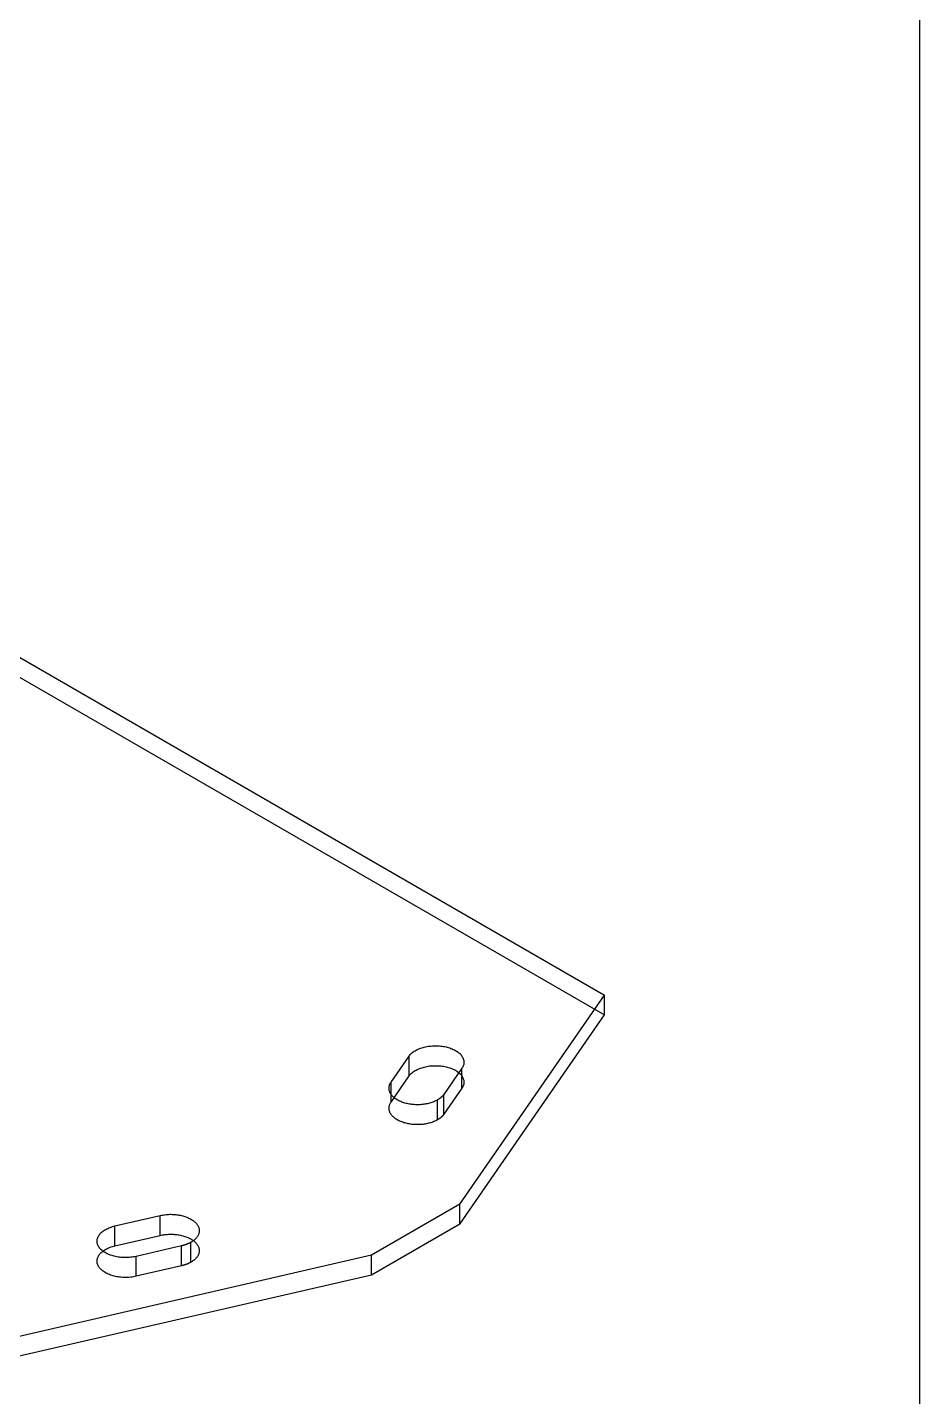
# Model space of a CAD drawing. Header units: inches. Extents: x 2 to 134, y 2 to 86.
# Drawn here: x 120.27 to 134.11, y 42.35 to 63.58 of the extents above; entities that cross this region are included whole.
import ezdxf

# ---------------------------------------------------------------- set-up
doc = ezdxf.new("R2010")
doc.units = ezdxf.units.IN
doc.header["$MEASUREMENT"] = 0

msp = doc.modelspace()

# ---------------------------------------------------------------- linework, layer by layer
at = {"layer": 'OUTLINE'}
for p, q in [((134.111, 86.111), (134.111, 1.889)), ((118.563, 54.729), (129.222, 48.575)), ((118.563, 54.421), (129.222, 48.267)), ((126.98, 45.332), (129.222, 48.575)), ((129.222, 48.267), (129.222, 48.575)), ((126.98, 45.024), (129.222, 48.267)), ((126.47, 47.777), (126.49, 47.78)), ((126.49, 47.78), (126.511, 47.783)), ((126.511, 47.783), (126.533, 47.785)), ((126.533, 47.785), (126.554, 47.787)), ((126.554, 47.787), (126.576, 47.788)), ((126.576, 47.788), (126.597, 47.789)), ((126.597, 47.789), (126.619, 47.789)), ((126.619, 47.789), (126.641, 47.788)), ((126.641, 47.788), (126.662, 47.786)), ((126.662, 47.786), (126.683, 47.784)), ((126.683, 47.784), (126.705, 47.782)), ((126.705, 47.782), (126.726, 47.779)), ((126.726, 47.779), (126.746, 47.775)), ((125.913, 47.223), (126.193, 47.629)), ((126.193, 47.629), (126.202, 47.64)), ((126.193, 47.32), (126.193, 47.629)), ((126.202, 47.64), (126.211, 47.651)), ((126.211, 47.651), (126.222, 47.662)), ((126.222, 47.662), (126.233, 47.673)), ((126.233, 47.673), (126.245, 47.683)), ((126.245, 47.683), (126.259, 47.693)), ((126.259, 47.693), (126.273, 47.703)), ((126.273, 47.703), (126.287, 47.712)), ((126.287, 47.712), (126.303, 47.721)), ((126.303, 47.721), (126.319, 47.729)), ((126.319, 47.729), (126.336, 47.737)), ((126.336, 47.737), (126.353, 47.744)), ((126.353, 47.744), (126.371, 47.751)), ((126.371, 47.751), (126.39, 47.757)), ((126.39, 47.757), (126.409, 47.763)), ((126.409, 47.763), (126.429, 47.768)), ((126.429, 47.768), (126.449, 47.773)), ((126.449, 47.773), (126.47, 47.777)), ((126.746, 47.775), (126.767, 47.771)), ((126.767, 47.771), (126.786, 47.766)), ((126.786, 47.766), (126.806, 47.76)), ((126.806, 47.76), (126.825, 47.754)), ((126.825, 47.754), (126.843, 47.748)), ((126.843, 47.748), (126.861, 47.741)), ((126.861, 47.741), (126.878, 47.733)), ((126.878, 47.733), (126.895, 47.725)), ((126.895, 47.725), (126.911, 47.716)), ((126.911, 47.716), (126.926, 47.707)), ((126.926, 47.707), (126.94, 47.698)), ((126.94, 47.698), (126.954, 47.688)), ((126.954, 47.688), (126.966, 47.678)), ((126.966, 47.678), (126.978, 47.668)), ((126.978, 47.668), (126.989, 47.657)), ((126.989, 47.657), (126.999, 47.646)), ((126.999, 47.646), (127.008, 47.635)), ((127.008, 47.635), (127.016, 47.623)), ((127.016, 47.623), (127.023, 47.611)), ((127.023, 47.611), (127.029, 47.599)), ((127.029, 47.599), (127.034, 47.587)), ((127.034, 47.587), (127.038, 47.575)), ((127.038, 47.575), (127.041, 47.562)), ((126.211, 47.343), (126.222, 47.354)), ((126.222, 47.354), (126.233, 47.364)), ((126.233, 47.364), (126.245, 47.375)), ((126.245, 47.375), (126.259, 47.384)), ((126.259, 47.384), (126.273, 47.394)), ((126.273, 47.394), (126.287, 47.403)), ((126.287, 47.403), (126.303, 47.412)), ((126.303, 47.412), (126.319, 47.42)), ((126.319, 47.42), (126.336, 47.428)), ((126.336, 47.428), (126.353, 47.435)), ((126.353, 47.435), (126.371, 47.442)), ((126.371, 47.442), (126.39, 47.448)), ((126.39, 47.448), (126.409, 47.454)), ((126.409, 47.454), (126.429, 47.459)), ((126.429, 47.459), (126.449, 47.464)), ((126.449, 47.464), (126.47, 47.468)), ((126.47, 47.468), (126.49, 47.472)), ((126.49, 47.472), (126.511, 47.475)), ((126.511, 47.475), (126.533, 47.477)), ((126.533, 47.477), (126.554, 47.479)), ((126.554, 47.479), (126.576, 47.48)), ((126.576, 47.48), (126.597, 47.48)), ((126.597, 47.48), (126.619, 47.48)), ((126.619, 47.48), (126.641, 47.479)), ((126.641, 47.479), (126.662, 47.478)), ((126.662, 47.478), (126.683, 47.476)), ((126.683, 47.476), (126.705, 47.473)), ((126.705, 47.473), (126.726, 47.47)), ((126.726, 47.47), (126.746, 47.466)), ((127.013, 47.44), (126.732, 47.034)), ((126.746, 47.466), (126.767, 47.462)), ((126.767, 47.462), (126.786, 47.457)), ((126.786, 47.457), (126.806, 47.452)), ((126.806, 47.452), (126.825, 47.446)), ((126.825, 47.446), (126.843, 47.439)), ((126.843, 47.439), (126.861, 47.432)), ((126.861, 47.432), (126.878, 47.424)), ((126.878, 47.424), (126.895, 47.416)), ((126.895, 47.416), (126.911, 47.408)), ((126.911, 47.408), (126.926, 47.399)), ((126.926, 47.399), (126.94, 47.39)), ((126.94, 47.39), (126.954, 47.38)), ((126.954, 47.38), (126.966, 47.37)), ((126.966, 47.37), (126.978, 47.359)), ((126.978, 47.359), (126.989, 47.348)), ((127.02, 47.451), (127.013, 47.44)), ((127.013, 47.131), (127.013, 47.44)), ((127.027, 47.463), (127.02, 47.451)), ((127.032, 47.475), (127.027, 47.463)), ((127.037, 47.488), (127.032, 47.475)), ((127.04, 47.5), (127.037, 47.488)), ((127.042, 47.512), (127.04, 47.5)), ((127.041, 47.562), (127.043, 47.55)), ((127.044, 47.525), (127.042, 47.512)), ((127.043, 47.55), (127.044, 47.537)), ((127.044, 47.537), (127.044, 47.525)), ((125.882, 47.138), (125.883, 47.149)), ((125.883, 47.149), (125.885, 47.16)), ((125.885, 47.16), (125.888, 47.171)), ((125.888, 47.171), (125.891, 47.182)), ((125.891, 47.182), (125.896, 47.192)), ((125.896, 47.192), (125.901, 47.203)), ((125.901, 47.203), (125.907, 47.213)), ((125.907, 47.213), (125.913, 47.223)), ((125.913, 46.915), (126.193, 47.32)), ((125.913, 46.915), (125.913, 47.223)), ((126.193, 47.32), (126.202, 47.331)), ((126.202, 47.331), (126.211, 47.343)), ((126.989, 47.348), (126.999, 47.337)), ((126.999, 47.337), (127.008, 47.326)), ((127.008, 47.326), (127.016, 47.314)), ((127.02, 47.143), (127.013, 47.131)), ((127.016, 47.314), (127.023, 47.303)), ((127.027, 47.155), (127.02, 47.143)), ((127.023, 47.303), (127.029, 47.291)), ((127.032, 47.167), (127.027, 47.155)), ((127.029, 47.291), (127.034, 47.278)), ((127.037, 47.179), (127.032, 47.167)), ((127.034, 47.278), (127.038, 47.266)), ((127.04, 47.191), (127.037, 47.179)), ((127.038, 47.266), (127.041, 47.254)), ((127.042, 47.204), (127.04, 47.191)), ((127.041, 47.254), (127.043, 47.241)), ((127.044, 47.216), (127.042, 47.204)), ((127.043, 47.241), (127.044, 47.229)), ((127.044, 47.229), (127.044, 47.216)), ((125.882, 47.128), (125.882, 47.138)), ((125.882, 47.117), (125.882, 47.128)), ((125.884, 47.106), (125.882, 47.117)), ((125.886, 47.095), (125.884, 47.106)), ((125.889, 47.084), (125.886, 47.095)), ((125.892, 47.074), (125.889, 47.084)), ((125.897, 47.063), (125.892, 47.074)), ((125.902, 47.052), (125.897, 47.063)), ((125.908, 47.042), (125.902, 47.052)), ((125.915, 47.032), (125.908, 47.042)), ((125.922, 47.022), (125.915, 47.032)), ((125.931, 47.012), (125.922, 47.022)), ((125.94, 47.003), (125.931, 47.012)), ((125.949, 46.993), (125.94, 47.003)), ((125.96, 46.984), (125.949, 46.993)), ((125.971, 46.975), (125.96, 46.984)), ((125.982, 46.967), (125.971, 46.975)), ((125.995, 46.959), (125.982, 46.967)), ((126.008, 46.951), (125.995, 46.959)), ((126.021, 46.943), (126.008, 46.951)), ((126.035, 46.936), (126.021, 46.943)), ((126.05, 46.929), (126.035, 46.936)), ((126.065, 46.922), (126.05, 46.929)), ((126.607, 46.934), (126.592, 46.927)), ((126.621, 46.941), (126.607, 46.934)), ((126.635, 46.949), (126.621, 46.941)), ((126.637, 46.95), (126.635, 46.949)), ((126.635, 46.64), (126.635, 46.949)), ((126.638, 46.951), (126.637, 46.95)), ((126.64, 46.952), (126.638, 46.951)), ((126.642, 46.953), (126.64, 46.952)), ((126.644, 46.955), (126.642, 46.953)), ((126.646, 46.956), (126.644, 46.955)), ((126.648, 46.957), (126.646, 46.956)), ((126.65, 46.958), (126.648, 46.957)), ((126.652, 46.959), (126.65, 46.958)), ((126.654, 46.96), (126.652, 46.959)), ((126.656, 46.962), (126.654, 46.96)), ((126.657, 46.963), (126.656, 46.962)), ((126.659, 46.964), (126.657, 46.963)), ((126.661, 46.965), (126.659, 46.964)), ((126.663, 46.967), (126.661, 46.965)), ((126.664, 46.968), (126.663, 46.967)), ((126.666, 46.969), (126.664, 46.968)), ((126.668, 46.97), (126.666, 46.969)), ((126.67, 46.972), (126.668, 46.97)), ((126.671, 46.973), (126.67, 46.972)), ((126.673, 46.974), (126.671, 46.973)), ((126.675, 46.975), (126.673, 46.974)), ((126.677, 46.977), (126.675, 46.975)), ((126.678, 46.978), (126.677, 46.977)), ((126.68, 46.979), (126.678, 46.978)), ((126.681, 46.981), (126.68, 46.979)), ((126.683, 46.982), (126.681, 46.981)), ((126.685, 46.983), (126.683, 46.982)), ((126.686, 46.985), (126.685, 46.983)), ((126.688, 46.986), (126.686, 46.985)), ((126.689, 46.987), (126.688, 46.986)), ((126.691, 46.989), (126.689, 46.987)), ((126.692, 46.99), (126.691, 46.989)), ((126.694, 46.991), (126.692, 46.99)), ((126.695, 46.993), (126.694, 46.991)), ((126.697, 46.994), (126.695, 46.993)), ((126.698, 46.995), (126.697, 46.994)), ((126.7, 46.997), (126.698, 46.995)), ((126.701, 46.998), (126.7, 46.997)), ((126.703, 47), (126.701, 46.998)), ((126.704, 47.001), (126.703, 47)), ((126.706, 47.002), (126.704, 47.001)), ((126.707, 47.004), (126.706, 47.002)), ((126.708, 47.005), (126.707, 47.004)), ((126.71, 47.007), (126.708, 47.005)), ((126.711, 47.008), (126.71, 47.007)), ((126.712, 47.009), (126.711, 47.008)), ((126.714, 47.011), (126.712, 47.009)), ((126.715, 47.012), (126.714, 47.011)), ((126.716, 47.014), (126.715, 47.012)), ((126.717, 47.015), (126.716, 47.014)), ((126.719, 47.017), (126.717, 47.015)), ((126.72, 47.018), (126.719, 47.017)), ((126.721, 47.02), (126.72, 47.018)), ((126.722, 47.021), (126.721, 47.02)), ((126.723, 47.022), (126.722, 47.021)), ((126.725, 47.024), (126.723, 47.022)), ((126.726, 47.025), (126.725, 47.024)), ((126.727, 47.027), (126.726, 47.025)), ((126.728, 47.028), (126.727, 47.027)), ((126.729, 47.03), (126.728, 47.028)), ((126.73, 47.031), (126.729, 47.03)), ((126.731, 47.033), (126.73, 47.031)), ((126.732, 47.034), (126.731, 47.033)), ((127.013, 47.131), (126.732, 46.726)), ((126.732, 46.726), (126.732, 47.034)), ((125.882, 46.83), (125.883, 46.841)), ((125.882, 46.819), (125.882, 46.83)), ((125.882, 46.808), (125.882, 46.819)), ((125.884, 46.797), (125.882, 46.808)), ((125.883, 46.841), (125.885, 46.851)), ((125.886, 46.786), (125.884, 46.797)), ((125.885, 46.851), (125.888, 46.862)), ((125.889, 46.776), (125.886, 46.786)), ((125.888, 46.862), (125.891, 46.873)), ((125.892, 46.765), (125.889, 46.776)), ((125.891, 46.873), (125.896, 46.884)), ((125.897, 46.754), (125.892, 46.765)), ((125.896, 46.884), (125.901, 46.894)), ((125.902, 46.744), (125.897, 46.754)), ((125.901, 46.894), (125.907, 46.904)), ((125.908, 46.734), (125.902, 46.744)), ((125.907, 46.904), (125.913, 46.915)), ((125.915, 46.723), (125.908, 46.734)), ((125.922, 46.713), (125.915, 46.723)), ((126.08, 46.916), (126.065, 46.922)), ((126.096, 46.91), (126.08, 46.916)), ((126.112, 46.905), (126.096, 46.91)), ((126.129, 46.9), (126.112, 46.905)), ((126.146, 46.895), (126.129, 46.9)), ((126.164, 46.891), (126.146, 46.895)), ((126.181, 46.888), (126.164, 46.891)), ((126.199, 46.884), (126.181, 46.888)), ((126.218, 46.881), (126.199, 46.884)), ((126.236, 46.879), (126.218, 46.881)), ((126.255, 46.877), (126.236, 46.879)), ((126.273, 46.876), (126.255, 46.877)), ((126.292, 46.875), (126.273, 46.876)), ((126.311, 46.874), (126.292, 46.875)), ((126.33, 46.874), (126.311, 46.874)), ((126.349, 46.875), (126.33, 46.874)), ((126.367, 46.875), (126.349, 46.875)), ((126.386, 46.877), (126.367, 46.875)), ((126.405, 46.879), (126.386, 46.877)), ((126.423, 46.881), (126.405, 46.879)), ((126.441, 46.884), (126.423, 46.881)), ((126.459, 46.887), (126.441, 46.884)), ((126.477, 46.89), (126.459, 46.887)), ((126.495, 46.894), (126.477, 46.89)), ((126.512, 46.899), (126.495, 46.894)), ((126.529, 46.904), (126.512, 46.899)), ((126.545, 46.909), (126.529, 46.904)), ((126.561, 46.915), (126.545, 46.909)), ((126.577, 46.921), (126.561, 46.915)), ((126.592, 46.927), (126.577, 46.921)), ((126.726, 46.717), (126.725, 46.715)), ((126.727, 46.718), (126.726, 46.717)), ((126.728, 46.72), (126.727, 46.718)), ((126.729, 46.721), (126.728, 46.72)), ((126.73, 46.723), (126.729, 46.721)), ((126.731, 46.724), (126.73, 46.723)), ((126.732, 46.726), (126.731, 46.724)), ((125.931, 46.704), (125.922, 46.713)), ((125.94, 46.694), (125.931, 46.704)), ((125.949, 46.685), (125.94, 46.694)), ((125.96, 46.676), (125.949, 46.685)), ((125.971, 46.667), (125.96, 46.676)), ((125.982, 46.658), (125.971, 46.667)), ((125.995, 46.65), (125.982, 46.658)), ((126.008, 46.642), (125.995, 46.65)), ((126.021, 46.634), (126.008, 46.642)), ((126.035, 46.627), (126.021, 46.634)), ((126.05, 46.62), (126.035, 46.627)), ((126.065, 46.614), (126.05, 46.62)), ((126.08, 46.608), (126.065, 46.614)), ((126.096, 46.602), (126.08, 46.608)), ((126.112, 46.596), (126.096, 46.602)), ((126.129, 46.591), (126.112, 46.596)), ((126.146, 46.587), (126.129, 46.591)), ((126.164, 46.583), (126.146, 46.587)), ((126.181, 46.579), (126.164, 46.583)), ((126.199, 46.576), (126.181, 46.579)), ((126.218, 46.573), (126.199, 46.576)), ((126.236, 46.57), (126.218, 46.573)), ((126.255, 46.569), (126.236, 46.57)), ((126.273, 46.567), (126.255, 46.569)), ((126.292, 46.566), (126.273, 46.567)), ((126.311, 46.566), (126.292, 46.566)), ((126.33, 46.566), (126.311, 46.566)), ((126.349, 46.566), (126.33, 46.566)), ((126.367, 46.567), (126.349, 46.566)), ((126.386, 46.568), (126.367, 46.567)), ((126.405, 46.57), (126.386, 46.568)), ((126.423, 46.572), (126.405, 46.57)), ((126.441, 46.575), (126.423, 46.572)), ((126.459, 46.578), (126.441, 46.575)), ((126.477, 46.582), (126.459, 46.578)), ((126.495, 46.586), (126.477, 46.582)), ((126.512, 46.59), (126.495, 46.586)), ((126.529, 46.595), (126.512, 46.59)), ((126.545, 46.6), (126.529, 46.595)), ((126.561, 46.606), (126.545, 46.6)), ((126.577, 46.612), (126.561, 46.606)), ((126.592, 46.619), (126.577, 46.612)), ((126.607, 46.625), (126.592, 46.619)), ((126.621, 46.633), (126.607, 46.625)), ((126.635, 46.64), (126.621, 46.633)), ((126.637, 46.641), (126.635, 46.64)), ((126.638, 46.642), (126.637, 46.641)), ((126.64, 46.644), (126.638, 46.642)), ((126.642, 46.645), (126.64, 46.644)), ((126.644, 46.646), (126.642, 46.645)), ((126.646, 46.647), (126.644, 46.646)), ((126.648, 46.648), (126.646, 46.647)), ((126.65, 46.649), (126.648, 46.648)), ((126.652, 46.651), (126.65, 46.649)), ((126.654, 46.652), (126.652, 46.651)), ((126.656, 46.653), (126.654, 46.652)), ((126.657, 46.654), (126.656, 46.653)), ((126.659, 46.656), (126.657, 46.654)), ((126.661, 46.657), (126.659, 46.656)), ((126.663, 46.658), (126.661, 46.657)), ((126.664, 46.659), (126.663, 46.658)), ((126.666, 46.66), (126.664, 46.659)), ((126.668, 46.662), (126.666, 46.66)), ((126.67, 46.663), (126.668, 46.662)), ((126.671, 46.664), (126.67, 46.663)), ((126.673, 46.666), (126.671, 46.664)), ((126.675, 46.667), (126.673, 46.666)), ((126.677, 46.668), (126.675, 46.667)), ((126.678, 46.669), (126.677, 46.668)), ((126.68, 46.671), (126.678, 46.669)), ((126.681, 46.672), (126.68, 46.671)), ((126.683, 46.673), (126.681, 46.672)), ((126.685, 46.675), (126.683, 46.673)), ((126.686, 46.676), (126.685, 46.675)), ((126.688, 46.677), (126.686, 46.676)), ((126.689, 46.679), (126.688, 46.677)), ((126.691, 46.68), (126.689, 46.679)), ((126.692, 46.681), (126.691, 46.68)), ((126.694, 46.683), (126.692, 46.681)), ((126.695, 46.684), (126.694, 46.683)), ((126.697, 46.685), (126.695, 46.684)), ((126.698, 46.687), (126.697, 46.685)), ((126.7, 46.688), (126.698, 46.687)), ((126.701, 46.69), (126.7, 46.688)), ((126.703, 46.691), (126.701, 46.69)), ((126.704, 46.692), (126.703, 46.691)), ((126.706, 46.694), (126.704, 46.692)), ((126.707, 46.695), (126.706, 46.694)), ((126.708, 46.697), (126.707, 46.695)), ((126.71, 46.698), (126.708, 46.697)), ((126.711, 46.699), (126.71, 46.698)), ((126.712, 46.701), (126.711, 46.699)), ((126.714, 46.702), (126.712, 46.701)), ((126.715, 46.704), (126.714, 46.702)), ((126.716, 46.705), (126.715, 46.704)), ((126.717, 46.707), (126.716, 46.705)), ((126.719, 46.708), (126.717, 46.707)), ((126.72, 46.709), (126.719, 46.708)), ((126.721, 46.711), (126.72, 46.709)), ((126.722, 46.712), (126.721, 46.711)), ((126.723, 46.714), (126.722, 46.712)), ((126.725, 46.715), (126.723, 46.714)), ((126.98, 45.332), (125.609, 44.541)), ((126.98, 45.024), (126.98, 45.332)), ((121.632, 44.995), (122.334, 45.157)), ((122.334, 45.157), (122.352, 45.16)), ((122.334, 44.848), (122.334, 45.157)), ((122.352, 45.16), (122.369, 45.164)), ((122.369, 45.164), (122.388, 45.167)), ((122.388, 45.167), (122.406, 45.169)), ((122.406, 45.169), (122.424, 45.171)), ((122.424, 45.171), (122.443, 45.173)), ((122.443, 45.173), (122.462, 45.174)), ((122.462, 45.174), (122.481, 45.175)), ((122.481, 45.175), (122.5, 45.175)), ((122.5, 45.175), (122.518, 45.174)), ((122.518, 45.174), (122.537, 45.174)), ((122.537, 45.174), (122.556, 45.172)), ((122.556, 45.172), (122.575, 45.171)), ((122.575, 45.171), (122.593, 45.169)), ((122.593, 45.169), (122.611, 45.166)), ((122.611, 45.166), (122.629, 45.163)), ((122.629, 45.163), (122.647, 45.16)), ((122.647, 45.16), (122.665, 45.156)), ((122.665, 45.156), (122.682, 45.151)), ((122.682, 45.151), (122.699, 45.147)), ((122.699, 45.147), (122.716, 45.141)), ((122.716, 45.141), (122.732, 45.136)), ((122.732, 45.136), (122.748, 45.13)), ((122.748, 45.13), (122.763, 45.123)), ((122.763, 45.123), (122.778, 45.117)), ((122.778, 45.117), (122.792, 45.11)), ((122.792, 45.11), (122.806, 45.102)), ((122.806, 45.102), (122.819, 45.094)), ((122.819, 45.094), (122.832, 45.086)), ((122.832, 45.086), (122.844, 45.078)), ((122.844, 45.078), (122.855, 45.069)), ((122.855, 45.069), (122.866, 45.06)), ((122.866, 45.06), (122.876, 45.051)), ((122.876, 45.051), (122.885, 45.042)), ((122.885, 45.042), (122.894, 45.032)), ((122.894, 45.032), (122.902, 45.022)), ((122.902, 45.022), (122.909, 45.012)), ((126.98, 45.024), (125.609, 44.232)), ((121.36, 44.799), (121.364, 44.811)), ((121.364, 44.811), (121.369, 44.823)), ((121.369, 44.823), (121.375, 44.835)), ((121.375, 44.835), (121.382, 44.847)), ((121.382, 44.847), (121.39, 44.859)), ((121.39, 44.859), (121.399, 44.87)), ((121.399, 44.87), (121.409, 44.881)), ((121.409, 44.881), (121.42, 44.892)), ((121.42, 44.892), (121.432, 44.902)), ((121.432, 44.902), (121.445, 44.913)), ((121.445, 44.913), (121.458, 44.922)), ((121.458, 44.922), (121.472, 44.932)), ((121.472, 44.932), (121.488, 44.941)), ((121.488, 44.941), (121.503, 44.949)), ((121.503, 44.949), (121.52, 44.957)), ((121.52, 44.957), (121.537, 44.965)), ((121.537, 44.965), (121.555, 44.972)), ((121.555, 44.972), (121.573, 44.978)), ((121.573, 44.978), (121.592, 44.984)), ((121.592, 44.984), (121.612, 44.99)), ((121.612, 44.99), (121.632, 44.995)), ((121.632, 44.686), (121.632, 44.995)), ((121.632, 44.686), (122.334, 44.848)), ((122.334, 44.848), (122.352, 44.852)), ((122.352, 44.852), (122.369, 44.855)), ((122.369, 44.855), (122.388, 44.858)), ((122.388, 44.858), (122.406, 44.861)), ((122.406, 44.861), (122.424, 44.863)), ((122.424, 44.863), (122.443, 44.864)), ((122.443, 44.864), (122.462, 44.865)), ((122.462, 44.865), (122.481, 44.866)), ((122.481, 44.866), (122.5, 44.866)), ((122.5, 44.866), (122.518, 44.866)), ((122.518, 44.866), (122.537, 44.865)), ((122.537, 44.865), (122.556, 44.864)), ((122.556, 44.864), (122.575, 44.862)), ((122.575, 44.862), (122.593, 44.86)), ((122.593, 44.86), (122.611, 44.857)), ((122.611, 44.857), (122.629, 44.854)), ((122.629, 44.854), (122.647, 44.851)), ((122.647, 44.851), (122.665, 44.847)), ((122.665, 44.847), (122.682, 44.843)), ((122.682, 44.843), (122.699, 44.838)), ((122.699, 44.838), (122.716, 44.833)), ((122.716, 44.833), (122.732, 44.827)), ((122.732, 44.827), (122.748, 44.821)), ((122.748, 44.821), (122.763, 44.815)), ((122.763, 44.815), (122.778, 44.808)), ((122.778, 44.808), (122.792, 44.801)), ((122.896, 44.811), (122.887, 44.801)), ((122.903, 44.821), (122.896, 44.811)), ((122.91, 44.831), (122.903, 44.821)), ((122.909, 45.012), (122.915, 45.002)), ((122.917, 44.841), (122.91, 44.831)), ((122.915, 45.002), (122.921, 44.991)), ((122.922, 44.852), (122.917, 44.841)), ((122.921, 44.991), (122.926, 44.981)), ((122.927, 44.862), (122.922, 44.852)), ((122.926, 44.981), (122.93, 44.97)), ((122.931, 44.873), (122.927, 44.862)), ((122.93, 44.97), (122.933, 44.959)), ((122.934, 44.884), (122.931, 44.873)), ((122.933, 44.959), (122.936, 44.949)), ((122.936, 44.894), (122.934, 44.884)), ((122.936, 44.949), (122.937, 44.938)), ((122.938, 44.905), (122.936, 44.894)), ((122.937, 44.938), (122.938, 44.927)), ((122.938, 44.927), (122.938, 44.916)), ((122.938, 44.916), (122.938, 44.905)), ((121.354, 44.762), (121.355, 44.774)), ((121.355, 44.749), (121.354, 44.762)), ((121.355, 44.774), (121.357, 44.787)), ((121.356, 44.737), (121.355, 44.749)), ((121.358, 44.724), (121.356, 44.737)), ((121.357, 44.787), (121.36, 44.799)), ((121.362, 44.712), (121.358, 44.724)), ((121.366, 44.7), (121.362, 44.712)), ((121.372, 44.688), (121.366, 44.7)), ((121.378, 44.676), (121.372, 44.688)), ((121.386, 44.664), (121.378, 44.676)), ((121.394, 44.652), (121.386, 44.664)), ((121.404, 44.641), (121.394, 44.652)), ((121.414, 44.63), (121.404, 44.641)), ((121.426, 44.62), (121.414, 44.63)), ((121.42, 44.583), (121.432, 44.594)), ((121.438, 44.609), (121.426, 44.62)), ((121.432, 44.594), (121.445, 44.604)), ((121.451, 44.599), (121.438, 44.609)), ((121.445, 44.604), (121.458, 44.614)), ((121.465, 44.59), (121.451, 44.599)), ((121.458, 44.614), (121.472, 44.623)), ((121.472, 44.623), (121.488, 44.632)), ((121.488, 44.632), (121.503, 44.64)), ((121.503, 44.64), (121.52, 44.649)), ((121.52, 44.649), (121.537, 44.656)), ((121.537, 44.656), (121.555, 44.663)), ((121.555, 44.663), (121.573, 44.67)), ((121.573, 44.67), (121.592, 44.676)), ((121.592, 44.676), (121.612, 44.681)), ((121.612, 44.681), (121.632, 44.686)), ((122.661, 44.684), (121.959, 44.522)), ((122.661, 44.375), (122.661, 44.684)), ((122.663, 44.684), (122.661, 44.684)), ((122.666, 44.685), (122.663, 44.684)), ((122.669, 44.686), (122.666, 44.685)), ((122.671, 44.686), (122.669, 44.686)), ((122.674, 44.687), (122.671, 44.686)), ((122.676, 44.687), (122.674, 44.687)), ((122.679, 44.688), (122.676, 44.687)), ((122.681, 44.689), (122.679, 44.688)), ((122.684, 44.689), (122.681, 44.689)), ((122.687, 44.69), (122.684, 44.689)), ((122.689, 44.691), (122.687, 44.69)), ((122.692, 44.692), (122.689, 44.691)), ((122.694, 44.692), (122.692, 44.692)), ((122.697, 44.693), (122.694, 44.692)), ((122.699, 44.694), (122.697, 44.693)), ((122.702, 44.694), (122.699, 44.694)), ((122.704, 44.695), (122.702, 44.694)), ((122.706, 44.696), (122.704, 44.695)), ((122.709, 44.697), (122.706, 44.696)), ((122.711, 44.697), (122.709, 44.697)), ((122.714, 44.698), (122.711, 44.697)), ((122.716, 44.699), (122.714, 44.698)), ((122.719, 44.7), (122.716, 44.699)), ((122.721, 44.701), (122.719, 44.7)), ((122.723, 44.702), (122.721, 44.701)), ((122.726, 44.702), (122.723, 44.702)), ((122.728, 44.703), (122.726, 44.702)), ((122.731, 44.704), (122.728, 44.703)), ((122.733, 44.705), (122.731, 44.704)), ((122.735, 44.706), (122.733, 44.705)), ((122.738, 44.707), (122.735, 44.706)), ((122.74, 44.708), (122.738, 44.707)), ((122.742, 44.708), (122.74, 44.708)), ((122.745, 44.709), (122.742, 44.708)), ((122.747, 44.71), (122.745, 44.709)), ((122.749, 44.711), (122.747, 44.71)), ((122.752, 44.712), (122.749, 44.711)), ((122.754, 44.713), (122.752, 44.712)), ((122.756, 44.714), (122.754, 44.713)), ((122.758, 44.715), (122.756, 44.714)), ((122.761, 44.716), (122.758, 44.715)), ((122.763, 44.717), (122.761, 44.716)), ((122.765, 44.718), (122.763, 44.717)), ((122.767, 44.719), (122.765, 44.718)), ((122.769, 44.72), (122.767, 44.719)), ((122.772, 44.721), (122.769, 44.72)), ((122.774, 44.722), (122.772, 44.721)), ((122.776, 44.723), (122.774, 44.722)), ((122.778, 44.724), (122.776, 44.723)), ((122.78, 44.725), (122.778, 44.724)), ((122.782, 44.726), (122.78, 44.725)), ((122.785, 44.727), (122.782, 44.726)), ((122.787, 44.728), (122.785, 44.727)), ((122.789, 44.729), (122.787, 44.728)), ((122.791, 44.73), (122.789, 44.729)), ((122.793, 44.731), (122.791, 44.73)), ((122.792, 44.801), (122.806, 44.793)), ((122.795, 44.732), (122.793, 44.731)), ((122.797, 44.733), (122.795, 44.732)), ((122.799, 44.734), (122.797, 44.733)), ((122.801, 44.736), (122.799, 44.734)), ((122.803, 44.737), (122.801, 44.736)), ((122.805, 44.738), (122.803, 44.737)), ((122.807, 44.739), (122.805, 44.738)), ((122.806, 44.793), (122.819, 44.786)), ((122.809, 44.74), (122.807, 44.739)), ((122.822, 44.748), (122.809, 44.74)), ((122.809, 44.431), (122.809, 44.74)), ((122.819, 44.786), (122.832, 44.778)), ((122.835, 44.756), (122.822, 44.748)), ((122.832, 44.778), (122.844, 44.769)), ((122.847, 44.765), (122.835, 44.756)), ((122.844, 44.769), (122.855, 44.761)), ((122.858, 44.773), (122.847, 44.765)), ((122.855, 44.761), (122.866, 44.752)), ((122.868, 44.782), (122.858, 44.773)), ((122.866, 44.752), (122.876, 44.742)), ((122.878, 44.792), (122.868, 44.782)), ((122.876, 44.742), (122.885, 44.733)), ((122.887, 44.801), (122.878, 44.792)), ((122.885, 44.733), (122.894, 44.723)), ((122.894, 44.723), (122.902, 44.713)), ((122.902, 44.713), (122.909, 44.703)), ((122.909, 44.703), (122.915, 44.693)), ((122.915, 44.693), (122.921, 44.683)), ((122.921, 44.683), (122.926, 44.672)), ((122.926, 44.672), (122.93, 44.662)), ((122.93, 44.662), (122.933, 44.651)), ((122.933, 44.651), (122.936, 44.64)), ((122.936, 44.64), (122.937, 44.629)), ((122.938, 44.597), (122.936, 44.586)), ((122.937, 44.629), (122.938, 44.618)), ((122.938, 44.618), (122.938, 44.607)), ((122.938, 44.607), (122.938, 44.597)), ((125.609, 44.541), (119.992, 43.246)), ((121.354, 44.453), (121.355, 44.465)), ((121.355, 44.44), (121.354, 44.453)), ((121.355, 44.465), (121.357, 44.478)), ((121.356, 44.428), (121.355, 44.44)), ((121.358, 44.416), (121.356, 44.428)), ((121.357, 44.478), (121.36, 44.49)), ((121.362, 44.403), (121.358, 44.416)), ((121.36, 44.49), (121.364, 44.503)), ((121.366, 44.391), (121.362, 44.403)), ((121.364, 44.503), (121.369, 44.515)), ((121.372, 44.379), (121.366, 44.391)), ((121.369, 44.515), (121.375, 44.527)), ((121.375, 44.527), (121.382, 44.539)), ((121.382, 44.539), (121.39, 44.55)), ((121.39, 44.55), (121.399, 44.561)), ((121.399, 44.561), (121.409, 44.573)), ((121.409, 44.573), (121.42, 44.583)), ((121.48, 44.581), (121.465, 44.59)), ((121.495, 44.572), (121.48, 44.581)), ((121.511, 44.564), (121.495, 44.572)), ((121.528, 44.556), (121.511, 44.564)), ((121.546, 44.548), (121.528, 44.556)), ((121.564, 44.542), (121.546, 44.548)), ((121.582, 44.535), (121.564, 44.542)), ((121.602, 44.53), (121.582, 44.535)), ((121.621, 44.524), (121.602, 44.53)), ((121.641, 44.52), (121.621, 44.524)), ((121.662, 44.516), (121.641, 44.52)), ((121.683, 44.512), (121.662, 44.516)), ((121.704, 44.509), (121.683, 44.512)), ((121.725, 44.507), (121.704, 44.509)), ((121.746, 44.505), (121.725, 44.507)), ((121.768, 44.504), (121.746, 44.505)), ((121.79, 44.504), (121.768, 44.504)), ((121.811, 44.504), (121.79, 44.504)), ((121.833, 44.505), (121.811, 44.504)), ((121.854, 44.506), (121.833, 44.505)), ((121.876, 44.508), (121.854, 44.506)), ((121.897, 44.511), (121.876, 44.508)), ((121.918, 44.514), (121.897, 44.511)), ((121.939, 44.517), (121.918, 44.514)), ((121.959, 44.522), (121.939, 44.517)), ((121.959, 44.213), (121.959, 44.522)), ((122.681, 44.38), (122.679, 44.379)), ((122.684, 44.381), (122.681, 44.38)), ((122.687, 44.381), (122.684, 44.381)), ((122.689, 44.382), (122.687, 44.381)), ((122.692, 44.383), (122.689, 44.382)), ((122.694, 44.384), (122.692, 44.383)), ((122.697, 44.384), (122.694, 44.384)), ((122.699, 44.385), (122.697, 44.384)), ((122.702, 44.386), (122.699, 44.385)), ((122.704, 44.387), (122.702, 44.386)), ((122.706, 44.387), (122.704, 44.387)), ((122.709, 44.388), (122.706, 44.387)), ((122.711, 44.389), (122.709, 44.388)), ((122.714, 44.39), (122.711, 44.389)), ((122.716, 44.39), (122.714, 44.39)), ((122.719, 44.391), (122.716, 44.39)), ((122.721, 44.392), (122.719, 44.391)), ((122.723, 44.393), (122.721, 44.392)), ((122.726, 44.394), (122.723, 44.393)), ((122.728, 44.395), (122.726, 44.394)), ((122.731, 44.395), (122.728, 44.395)), ((122.733, 44.396), (122.731, 44.395)), ((122.735, 44.397), (122.733, 44.396)), ((122.738, 44.398), (122.735, 44.397)), ((122.74, 44.399), (122.738, 44.398)), ((122.742, 44.4), (122.74, 44.399)), ((122.745, 44.401), (122.742, 44.4)), ((122.747, 44.402), (122.745, 44.401)), ((122.749, 44.403), (122.747, 44.402)), ((122.752, 44.403), (122.749, 44.403)), ((122.754, 44.404), (122.752, 44.403)), ((122.756, 44.405), (122.754, 44.404)), ((122.758, 44.406), (122.756, 44.405)), ((122.761, 44.407), (122.758, 44.406)), ((122.763, 44.408), (122.761, 44.407)), ((122.765, 44.409), (122.763, 44.408)), ((122.767, 44.41), (122.765, 44.409)), ((122.769, 44.411), (122.767, 44.41)), ((122.772, 44.412), (122.769, 44.411)), ((122.774, 44.413), (122.772, 44.412)), ((122.776, 44.414), (122.774, 44.413)), ((122.778, 44.415), (122.776, 44.414)), ((122.78, 44.416), (122.778, 44.415)), ((122.782, 44.417), (122.78, 44.416)), ((122.785, 44.418), (122.782, 44.417)), ((122.787, 44.419), (122.785, 44.418)), ((122.789, 44.42), (122.787, 44.419)), ((122.791, 44.421), (122.789, 44.42)), ((122.793, 44.423), (122.791, 44.421)), ((122.795, 44.424), (122.793, 44.423)), ((122.797, 44.425), (122.795, 44.424)), ((122.799, 44.426), (122.797, 44.425)), ((122.801, 44.427), (122.799, 44.426)), ((122.803, 44.428), (122.801, 44.427)), ((122.805, 44.429), (122.803, 44.428)), ((122.807, 44.43), (122.805, 44.429)), ((122.809, 44.431), (122.807, 44.43)), ((122.822, 44.439), (122.809, 44.431)), ((122.835, 44.447), (122.822, 44.439)), ((122.847, 44.456), (122.835, 44.447)), ((122.858, 44.465), (122.847, 44.456)), ((122.868, 44.474), (122.858, 44.465)), ((122.878, 44.483), (122.868, 44.474)), ((122.887, 44.493), (122.878, 44.483)), ((122.896, 44.502), (122.887, 44.493)), ((122.903, 44.512), (122.896, 44.502)), ((122.91, 44.522), (122.903, 44.512)), ((122.917, 44.533), (122.91, 44.522)), ((122.922, 44.543), (122.917, 44.533)), ((122.927, 44.554), (122.922, 44.543)), ((122.931, 44.564), (122.927, 44.554)), ((122.934, 44.575), (122.931, 44.564)), ((122.936, 44.586), (122.934, 44.575)), ((125.609, 44.232), (125.609, 44.541)), ((125.609, 44.232), (119.992, 42.937)), ((121.378, 44.367), (121.372, 44.379)), ((121.386, 44.355), (121.378, 44.367)), ((121.394, 44.344), (121.386, 44.355)), ((121.404, 44.333), (121.394, 44.344)), ((121.414, 44.322), (121.404, 44.333)), ((121.426, 44.311), (121.414, 44.322)), ((121.438, 44.301), (121.426, 44.311)), ((121.451, 44.291), (121.438, 44.301)), ((121.465, 44.281), (121.451, 44.291)), ((121.48, 44.272), (121.465, 44.281)), ((121.495, 44.263), (121.48, 44.272)), ((121.511, 44.255), (121.495, 44.263)), ((121.528, 44.247), (121.511, 44.255)), ((121.546, 44.24), (121.528, 44.247)), ((121.564, 44.233), (121.546, 44.24)), ((121.582, 44.227), (121.564, 44.233)), ((121.602, 44.221), (121.582, 44.227)), ((121.621, 44.216), (121.602, 44.221)), ((121.641, 44.211), (121.621, 44.216)), ((121.662, 44.207), (121.641, 44.211)), ((121.683, 44.204), (121.662, 44.207)), ((121.704, 44.201), (121.683, 44.204)), ((121.725, 44.198), (121.704, 44.201)), ((121.746, 44.197), (121.725, 44.198)), ((121.768, 44.196), (121.746, 44.197)), ((121.79, 44.195), (121.768, 44.196)), ((121.811, 44.195), (121.79, 44.195)), ((121.833, 44.196), (121.811, 44.195)), ((121.854, 44.197), (121.833, 44.196)), ((121.876, 44.199), (121.854, 44.197)), ((121.897, 44.202), (121.876, 44.199)), ((121.918, 44.205), (121.897, 44.202)), ((121.939, 44.209), (121.918, 44.205)), ((121.959, 44.213), (121.939, 44.209)), ((122.661, 44.375), (121.959, 44.213)), ((122.663, 44.376), (122.661, 44.375)), ((122.666, 44.376), (122.663, 44.376)), ((122.669, 44.377), (122.666, 44.376)), ((122.671, 44.378), (122.669, 44.377)), ((122.674, 44.378), (122.671, 44.378)), ((122.676, 44.379), (122.674, 44.378)), ((122.679, 44.379), (122.676, 44.379))]:
    msp.add_line(p, q, dxfattribs=at)

doc.saveas('drawing.dxf')
